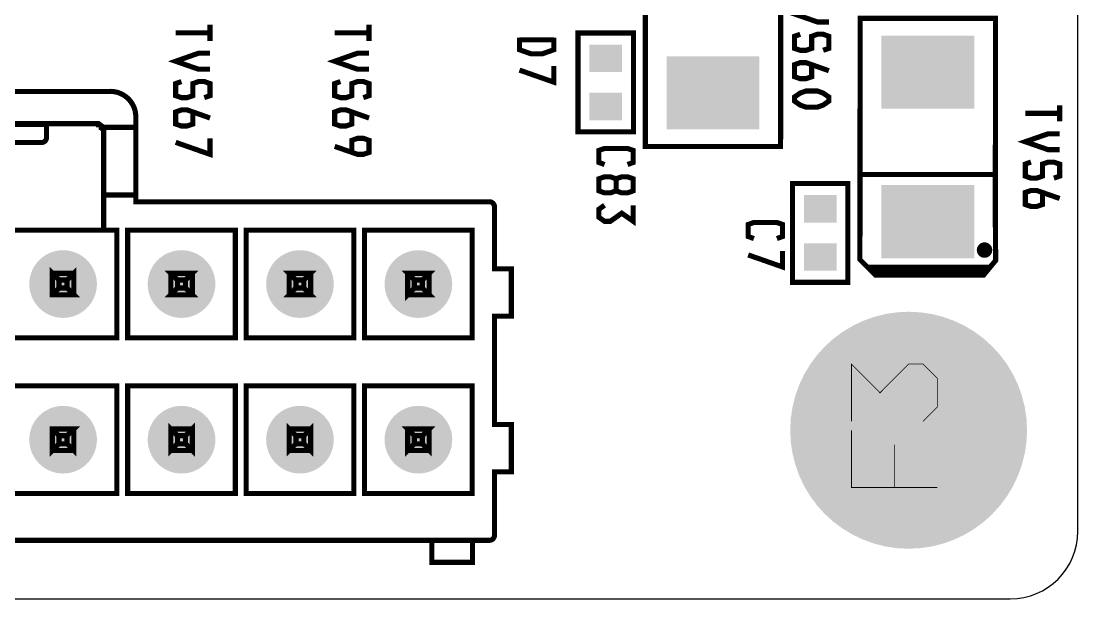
# Model space of a CAD drawing. Extents: x -8 to 204, y 99 to 321.
# Drawn here: x 173.07 to 204.3, y 234.81 to 251.88 of the extents above; entities that cross this region are included whole.
import ezdxf

# ---------------------------------------------------------------- set-up
doc = ezdxf.new("R2010")
doc.units = 0
doc.header["$MEASUREMENT"] = 0
doc.layers.get('0').update_dxf_attribs({"linetype": 'CONTINUOUS'})
for name, color, linetype in [('22-301-0_DRD', 1, 'CONTINUOUS'), ('22-301-0_SMT', 8, 'CONTINUOUS'), ('22-301-0_SST', 255, 'CONTINUOUS')]:
    doc.layers.add(name, color=color, linetype=linetype)

# ---------------------------------------------------------------- blocks, each defined once
blk = doc.blocks.new('RECTANGLE_6')
blk.add_solid([(0.4826, 0.4064), (0.4826, -0.4064), (-0.4826, 0.4064), (-0.4826, -0.4064)])
blk = doc.blocks.new('RECTANGLE_19')
blk.add_solid([(1.3716, 1.0795), (1.3716, -1.0795), (-1.3716, 1.0795), (-1.3716, -1.0795)])
blk = doc.blocks.new('ROUND_22')
at = {"const_width": 3.50012}
blk.add_lwpolyline([(-1.75006, 0, 1), (1.75006, 0, 1)], format="xyb", close=True, dxfattribs=at)
blk = doc.blocks.new('ROUND_28')
at = {"const_width": 0.99949}
blk.add_lwpolyline([(-0.499744, 0, 1), (0.499744, 0, 1)], format="xyb", close=True, dxfattribs=at)

msp = doc.modelspace()

# ---------------------------------------------------------------- linework, layer by layer
at = {"layer": '22-301-0_DRD'}
for p, q in [((204.302, 236.809), (204.302, 319.11)), ((96.301, 234.81), (202.303, 234.81))]:
    msp.add_line(p, q, dxfattribs=at)
msp.add_arc((202.303, 236.809), 1.999, 270, 0, dxfattribs=at)
at = {"layer": '22-301-0_SST'}
for points, const_width in [([(191.52, 254.165), (191.518, 249.812), (191.518, 248.173), (195.516, 248.173), (195.523, 255.298), (195.066, 255.755), (191.866, 255.755), (191.51, 255.323), (191.52, 254.165)], 0.152), ([(196.943, 251.851), (196.605, 251.851), (195.927, 252.087), (196.605, 252.326), (196.943, 252.326)], 0.152), ([(201.863, 245.966), (201.866, 250.32), (201.866, 251.958), (197.868, 251.958), (197.86, 244.833), (198.317, 244.376), (201.518, 244.376), (201.873, 244.808), (201.863, 245.966)], 0.152), ([(178.655, 251.292), (178.655, 251.767)], 0.152), ([(183.354, 251.292), (183.354, 251.767)], 0.152), ([(177.639, 251.529), (178.655, 251.529)], 0.152), ([(182.338, 251.529), (183.354, 251.529)], 0.152), ([(187.799, 251.386), (187.799, 251.031), (188.137, 250.911), (188.477, 250.911), (188.815, 251.031), (188.815, 251.386)], 0.152), ([(187.799, 251.325), (188.815, 251.325)], 0.152), ([(191.167, 248.605), (191.167, 251.526), (189.529, 251.526), (189.529, 248.605), (191.167, 248.605)], 0.152), ([(196.773, 251.013), (196.943, 251.071), (196.943, 251.427), (196.773, 251.488), (196.605, 251.488), (196.435, 251.427), (196.435, 251.071), (196.265, 251.013), (196.097, 251.013), (195.927, 251.071), (195.927, 251.427), (196.097, 251.488)], 0.152), ([(178.655, 250.454), (178.317, 250.454), (177.639, 250.69), (178.317, 250.929), (178.655, 250.929)], 0.152), ([(183.354, 250.454), (183.016, 250.454), (182.338, 250.69), (183.016, 250.929), (183.354, 250.929)], 0.152), ([(187.799, 250.429), (188.815, 250.073), (188.815, 250.548)], 0.152), ([(196.435, 250.589), (196.435, 250.233), (196.265, 250.175), (196.097, 250.175), (195.927, 250.233), (195.927, 250.589), (196.097, 250.65), (196.265, 250.65), (196.943, 250.411)], 0.152), ([(178.485, 249.616), (178.655, 249.674), (178.655, 250.03), (178.485, 250.091), (178.317, 250.091), (178.147, 250.03), (178.147, 249.674), (177.977, 249.616), (177.809, 249.616), (177.639, 249.674), (177.639, 250.03), (177.809, 250.091)], 0.152), ([(183.184, 249.616), (183.354, 249.674), (183.354, 250.03), (183.184, 250.091), (183.016, 250.091), (182.846, 250.03), (182.846, 249.674), (182.676, 249.616), (182.508, 249.616), (182.338, 249.674), (182.338, 250.03), (182.508, 250.091)], 0.152), ([(175.706, 249.799), (169.417, 249.799)], 0.152), ([(169.44, 249.799), (175.729, 249.799)], 0.152), ([(195.927, 249.634), (196.097, 249.751), (196.265, 249.812), (196.605, 249.812), (196.773, 249.751), (196.943, 249.634), (196.943, 249.514), (196.773, 249.395), (196.605, 249.337), (196.265, 249.337), (196.097, 249.395), (195.927, 249.514), (195.927, 249.634)], 0.152), ([(178.147, 249.192), (178.147, 248.836), (177.977, 248.778), (177.809, 248.778), (177.639, 248.836), (177.639, 249.192), (177.809, 249.253), (177.977, 249.253), (178.655, 249.014)], 0.152), ([(182.846, 249.192), (182.846, 248.836), (182.676, 248.778), (182.508, 248.778), (182.338, 248.836), (182.338, 249.192), (182.508, 249.253), (182.676, 249.253), (183.354, 249.014)], 0.152), ([(202.747, 249.151), (203.763, 249.151)], 0.152), ([(203.763, 248.915), (203.763, 249.387)], 0.152), ([(175.511, 245.699), (175.902, 245.699), (175.902, 242.519), (172.722, 242.519), (172.722, 245.699), (175.361, 245.699), (175.511, 245.699), (175.511, 246.611), (175.511, 246.741), (175.511, 247.028), (175.511, 248.696), (175.506, 248.74), (175.361, 248.846), (169.763, 248.846), (169.763, 248.742)], 0.152), ([(175.361, 248.846), (175.361, 248.742)], 0.152), ([(176.461, 246.741), (176.461, 247.028), (176.461, 248.74), (176.461, 249.047)], 0.152), ([(171.302, 248.44), (171.302, 248.592), (171.302, 248.742), (171.302, 248.826), (173.822, 248.826), (173.822, 248.742), (173.822, 248.592)], 0.152), ([(173.822, 248.592), (173.822, 248.44)], 0.152), ([(176.461, 248.74), (175.506, 248.74)], 0.152), ([(203.763, 248.077), (203.425, 248.077), (202.747, 248.313), (203.425, 248.549), (203.763, 248.549)], 0.152), ([(173.672, 248.29), (171.452, 248.29)], 0.152), ([(177.639, 248.295), (178.655, 247.94), (178.655, 248.415)], 0.152), ([(182.846, 247.998), (182.846, 248.354), (183.016, 248.415), (183.184, 248.415), (183.354, 248.354), (183.354, 247.998), (183.184, 247.94), (183.016, 247.94), (182.338, 248.176)], 0.152), ([(190.314, 247.64), (190.146, 247.701), (190.146, 248.056), (190.314, 248.115), (190.992, 248.115), (191.162, 248.056), (191.162, 247.701), (190.992, 247.64)], 0.152), ([(203.593, 247.238), (203.763, 247.297), (203.763, 247.653), (203.593, 247.711), (203.425, 247.711), (203.255, 247.653), (203.255, 247.297), (203.085, 247.238), (202.917, 247.238), (202.747, 247.297), (202.747, 247.653), (202.917, 247.711)], 0.152), ([(190.654, 246.863), (190.822, 246.802), (190.992, 246.802), (191.162, 246.863), (191.162, 247.218), (190.992, 247.277), (190.822, 247.277), (190.654, 247.218), (190.654, 246.863), (190.484, 246.802), (190.314, 246.802), (190.146, 246.863), (190.146, 247.218), (190.314, 247.277), (190.484, 247.277), (190.654, 247.218)], 0.152), ([(201.822, 247.348), (197.885, 247.348)], 0.152), ([(195.866, 247.081), (195.866, 244.16), (197.504, 244.16), (197.504, 247.081), (195.866, 247.081)], 0.152), ([(186.91, 246.54), (176.461, 246.54), (176.461, 246.611), (176.461, 246.741), (175.511, 246.741)], 0.152), ([(203.255, 246.814), (203.255, 246.459), (203.085, 246.4), (202.917, 246.4), (202.747, 246.459), (202.747, 246.814), (202.917, 246.873), (203.085, 246.873), (203.763, 246.637)], 0.152), ([(187.06, 236.69), (187.06, 238.562), (187.56, 238.562), (187.56, 239.961), (187.06, 239.961), (187.06, 243.159), (187.56, 243.159), (187.56, 244.559), (187.06, 244.559), (187.06, 246.39)], 0.152), ([(190.314, 246.438), (190.146, 246.319), (190.146, 246.083), (190.314, 245.963), (190.484, 245.963), (190.822, 246.202), (191.162, 245.963), (191.162, 246.438)], 0.152), ([(194.728, 245.453), (194.558, 245.514), (194.558, 245.869), (194.728, 245.928), (195.406, 245.928), (195.574, 245.869), (195.574, 245.514), (195.406, 245.453)], 0.152), ([(176.222, 245.699), (176.222, 242.519), (179.402, 242.519), (179.402, 245.699), (176.222, 245.699)], 0.152), ([(179.722, 245.699), (179.722, 242.519), (182.902, 242.519), (182.902, 245.699), (179.722, 245.699)], 0.152), ([(183.222, 245.699), (183.222, 242.519), (186.402, 242.519), (186.402, 245.699), (183.222, 245.699)], 0.152), ([(194.558, 244.97), (195.574, 244.615), (195.574, 245.09)], 0.152), ([(201.668, 245.199), (201.416, 245.199)], 0.152), ([(201.492, 245.255), (201.492, 244.968)], 0.152), ([(201.629, 245.237), (201.629, 244.986)], 0.152), ([(201.685, 245.062), (201.398, 245.062)], 0.152), ([(174.429, 244.229), (174.192, 244.229), (173.994, 244.427), (173.994, 243.792), (174.629, 243.792), (174.429, 243.992), (174.429, 244.229), (174.629, 244.427), (174.629, 243.792)], 0.152), ([(201.645, 244.605), (198.139, 244.605), (198.317, 244.427)], 0.152), ([(201.602, 244.528), (198.216, 244.528)], 0.152), ([(198.241, 244.605), (198.241, 244.503)], 0.152), ([(198.378, 244.605), (198.378, 244.427)], 0.152), ([(198.515, 244.605), (198.515, 244.427)], 0.152), ([(198.653, 244.605), (198.653, 244.427)], 0.152), ([(198.79, 244.605), (198.79, 244.427)], 0.152), ([(198.927, 244.605), (198.927, 244.427)], 0.152), ([(199.064, 244.605), (199.064, 244.427)], 0.152), ([(199.201, 244.605), (199.201, 244.427)], 0.152), ([(199.338, 244.605), (199.338, 244.427)], 0.152), ([(199.476, 244.605), (199.476, 244.427)], 0.152), ([(199.613, 244.605), (199.613, 244.427)], 0.152), ([(199.75, 244.605), (199.75, 244.427)], 0.152), ([(199.887, 244.605), (199.887, 244.427)], 0.152), ([(200.024, 244.605), (200.024, 244.427)], 0.152), ([(200.161, 244.605), (200.161, 244.427)], 0.152), ([(200.298, 244.605), (200.298, 244.427)], 0.152), ([(200.436, 244.605), (200.436, 244.427)], 0.152), ([(200.573, 244.605), (200.573, 244.427)], 0.152), ([(200.71, 244.605), (200.71, 244.427)], 0.152), ([(200.847, 244.605), (200.847, 244.427)], 0.152), ([(200.984, 244.605), (200.984, 244.427)], 0.152), ([(201.121, 244.605), (201.121, 244.427)], 0.152), ([(201.259, 244.605), (201.259, 244.427)], 0.152), ([(201.396, 244.605), (201.396, 244.427)], 0.152), ([(201.645, 244.579), (201.518, 244.427)], 0.152), ([(201.533, 244.605), (201.533, 244.444)], 0.152), ([(201.721, 244.63), (201.645, 244.579)], 0.152), ([(201.645, 244.605), (201.67, 244.579)], 0.152), ([(201.772, 244.681), (201.67, 244.579)], 0.152), ([(201.772, 244.681), (201.721, 244.63)], 0.152), ([(174.629, 244.427), (173.994, 244.427)], 0.152), ([(174.429, 243.992), (174.192, 243.992), (174.192, 244.229)], 0.152), ([(177.929, 243.992), (178.129, 243.792), (177.494, 243.792), (177.692, 243.992), (177.929, 243.992), (177.929, 244.229), (178.129, 244.427), (177.494, 244.427), (177.692, 244.229), (177.929, 244.229)], 0.152), ([(177.494, 244.427), (177.494, 243.792)], 0.152), ([(177.692, 243.992), (177.692, 244.229)], 0.152), ([(178.129, 243.792), (178.129, 244.427)], 0.152), ([(181.429, 243.992), (181.629, 243.792), (180.994, 243.792), (181.193, 243.992), (181.429, 243.992), (181.429, 244.229), (181.629, 244.427), (180.994, 244.427), (181.193, 244.229), (181.429, 244.229)], 0.152), ([(180.994, 244.427), (180.994, 243.792)], 0.152), ([(181.193, 243.992), (181.193, 244.229)], 0.152), ([(181.629, 243.792), (181.629, 244.427)], 0.152), ([(184.495, 244.427), (184.495, 243.792), (184.693, 243.992), (184.929, 243.992), (184.929, 244.229), (185.13, 244.427), (184.495, 244.427), (184.693, 244.229), (184.929, 244.229)], 0.152), ([(184.693, 243.992), (184.693, 244.229)], 0.152), ([(185.13, 244.427), (185.13, 243.792)], 0.152), ([(201.518, 244.427), (198.317, 244.427)], 0.152), ([(173.994, 243.792), (174.192, 243.992)], 0.152), ([(184.929, 243.992), (185.13, 243.792), (184.495, 243.792)], 0.152), ([(199.724, 240.053), (200.149, 240.477), (200.149, 241.323), (199.724, 241.747), (199.3, 241.747), (198.454, 240.899), (197.609, 241.747), (197.609, 240.053)], 0.0254), ([(172.722, 241.102), (172.722, 237.922), (175.902, 237.922), (175.902, 241.102), (172.722, 241.102)], 0.152), ([(176.222, 241.102), (176.222, 237.922), (179.402, 237.922), (179.402, 241.102), (176.222, 241.102)], 0.152), ([(179.722, 241.102), (179.722, 237.922), (182.902, 237.922), (182.902, 241.102), (179.722, 241.102)], 0.152), ([(183.222, 241.102), (183.222, 237.922), (186.402, 237.922), (186.402, 241.102), (183.222, 241.102)], 0.152), ([(173.994, 239.829), (174.192, 239.629), (174.192, 239.392), (173.994, 239.194), (173.994, 239.829), (174.629, 239.829), (174.429, 239.629), (174.429, 239.392), (174.192, 239.392)], 0.152), ([(174.429, 239.392), (174.629, 239.194), (174.629, 239.829)], 0.152), ([(177.692, 239.392), (177.929, 239.392), (177.929, 239.629), (177.692, 239.629), (177.494, 239.829), (177.494, 239.194), (177.692, 239.392), (177.692, 239.629)], 0.152), ([(178.129, 239.829), (177.494, 239.829)], 0.152), ([(177.929, 239.629), (178.129, 239.829), (178.129, 239.194), (177.929, 239.392)], 0.152), ([(181.193, 239.392), (181.429, 239.392), (181.429, 239.629), (181.193, 239.629), (180.994, 239.829), (180.994, 239.194), (181.193, 239.392), (181.193, 239.629)], 0.152), ([(181.629, 239.829), (180.994, 239.829)], 0.152), ([(181.429, 239.629), (181.629, 239.829), (181.629, 239.194), (181.429, 239.392)], 0.152), ([(184.929, 239.629), (184.693, 239.629), (184.495, 239.829), (185.13, 239.829), (184.929, 239.629), (184.929, 239.392), (185.13, 239.194), (185.13, 239.829)], 0.152), ([(184.693, 239.392), (184.495, 239.194), (184.495, 239.829)], 0.152), ([(174.192, 239.629), (174.429, 239.629)], 0.152), ([(184.929, 239.392), (184.693, 239.392), (184.693, 239.629)], 0.152), ([(200.149, 238.097), (197.609, 238.097), (197.609, 239.791)], 0.0254), ([(174.629, 239.194), (173.994, 239.194)], 0.152), ([(178.129, 239.194), (177.494, 239.194)], 0.152), ([(181.629, 239.194), (180.994, 239.194)], 0.152), ([(185.13, 239.194), (184.495, 239.194)], 0.152), ([(198.879, 239.367), (198.879, 238.097)], 0.0254), ([(158.211, 236.54), (186.91, 236.54)], 0.152), ([(186.412, 236.54), (186.412, 235.89), (185.211, 235.89), (185.211, 236.54)], 0.152)]:
    msp.add_lwpolyline(points, dxfattribs=dict(at, const_width=const_width))
at = {"layer": '22-301-0_SST', "const_width": 0.152}
for points in [[(176.461, 249.047, 0.414214), (175.706, 249.801)], [(175.511, 248.592, 0.414214), (175.361, 248.742)], [(173.672, 248.29, 0.414214), (173.822, 248.44)], [(187.06, 246.39, 0.414214), (186.91, 246.54)], [(201.543, 245.265, 0.414214), (201.391, 245.113)], [(201.391, 245.113, 0.414214), (201.543, 244.96)], [(201.695, 245.113, 0.414214), (201.543, 245.265)], [(201.543, 244.96, 0.414214), (201.695, 245.113)], [(186.91, 236.54, 0.414214), (187.06, 236.69)]]:
    msp.add_lwpolyline(points, format="xyb", dxfattribs=at)

# ---------------------------------------------------------------- block references
at = {"layer": '22-301-0_SMT'}
for name, p in [('RECTANGLE_19', (199.867, 250.37)), ('RECTANGLE_6', (190.342, 250.777)), ('RECTANGLE_19', (193.517, 249.761)), ('RECTANGLE_6', (190.342, 249.354)), ('RECTANGLE_19', (199.867, 245.951)), ('RECTANGLE_6', (196.692, 246.332)), ('RECTANGLE_6', (196.692, 244.909)), ('ROUND_28', (174.312, 244.109)), ('ROUND_28', (177.812, 244.109)), ('ROUND_28', (181.312, 244.109)), ('ROUND_28', (184.812, 244.109)), ('ROUND_22', (199.3, 239.791)), ('ROUND_28', (174.312, 239.512)), ('ROUND_28', (177.812, 239.512)), ('ROUND_28', (181.312, 239.512)), ('ROUND_28', (184.812, 239.512))]:
    msp.add_blockref(name, p, dxfattribs=at)

doc.saveas('drawing.dxf')
